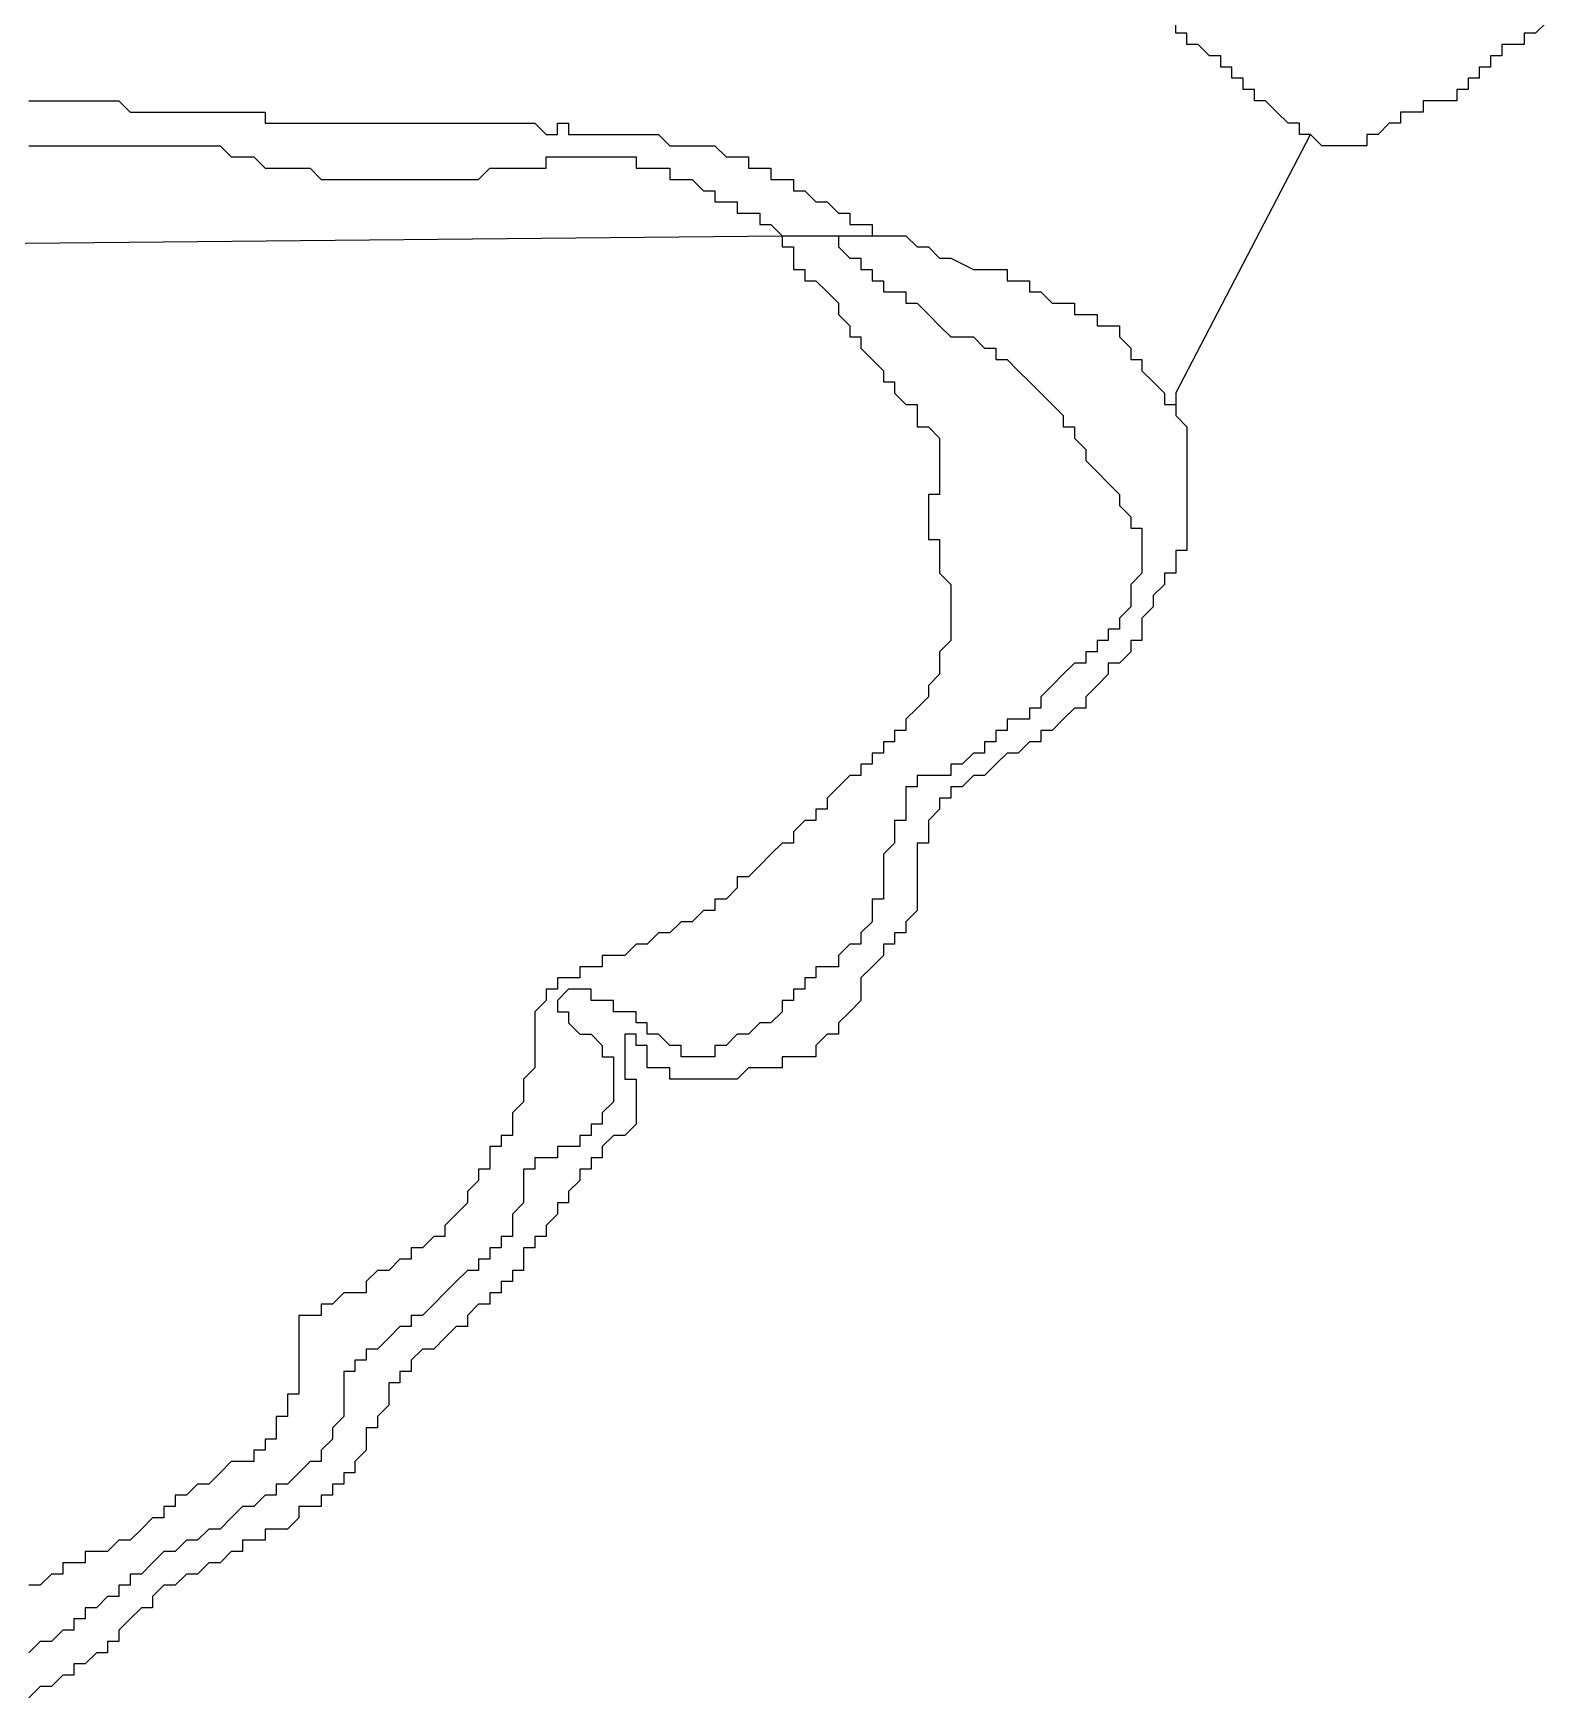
# Model space of a CAD drawing. Extents: x -79.2 to -65.2, y 32.5 to 44.8.
# Drawn here: x -66.706 to -65.36, y 40.78 to 42.26 of the extents above; entities that cross this region are included whole.
import ezdxf

# ---------------------------------------------------------------- set-up
doc = ezdxf.new("R2010")
doc.units = 0

msp = doc.modelspace()

# ---------------------------------------------------------------- linework, layer by layer
at = {"layer": '0FINSTR_G'}
for points in [[(-65.57, 42.17), (-65.57, 42.17), (-65.58, 42.17), (-65.58, 42.17), (-65.58, 42.17), (-65.58, 42.17), (-65.58, 42.18), (-65.59, 42.18), (-65.59, 42.18), (-65.59, 42.18), (-65.59, 42.18), (-65.59, 42.18), (-65.6, 42.19), (-65.6, 42.19), (-65.6, 42.19), (-65.61, 42.2), (-65.61, 42.2), (-65.61, 42.2), (-65.62, 42.2), (-65.62, 42.21), (-65.62, 42.21), (-65.62, 42.21), (-65.63, 42.21), (-65.63, 42.22), (-65.64, 42.22), (-65.64, 42.22), (-65.64, 42.23), (-65.64, 42.23), (-65.65, 42.23), (-65.65, 42.24), (-65.66, 42.24), (-65.66, 42.24), (-65.66, 42.24), (-65.67, 42.25), (-65.67, 42.25), (-65.67, 42.25), (-65.68, 42.25), (-65.68, 42.25), (-65.68, 42.26), (-65.69, 42.26), (-65.69, 42.26), (-65.69, 42.27)], [(-65.36, 42.27), (-65.37, 42.26), (-65.37, 42.26), (-65.37, 42.26), (-65.38, 42.26), (-65.38, 42.25), (-65.39, 42.25), (-65.39, 42.25), (-65.4, 42.25), (-65.4, 42.24), (-65.41, 42.24), (-65.41, 42.23), (-65.42, 42.23), (-65.42, 42.22), (-65.42, 42.22), (-65.43, 42.22), (-65.43, 42.21), (-65.44, 42.21), (-65.44, 42.2), (-65.45, 42.2), (-65.46, 42.2), (-65.46, 42.2), (-65.47, 42.2), (-65.47, 42.2), (-65.47, 42.19), (-65.48, 42.19), (-65.49, 42.19), (-65.49, 42.18), (-65.5, 42.18), (-65.5, 42.18), (-65.51, 42.17), (-65.51, 42.17), (-65.51, 42.17), (-65.52, 42.17), (-65.52, 42.16), (-65.53, 42.16), (-65.53, 42.16), (-65.53, 42.16), (-65.53, 42.16), (-65.54, 42.16), (-65.54, 42.16), (-65.54, 42.16), (-65.54, 42.16), (-65.55, 42.16), (-65.55, 42.16), (-65.55, 42.16), (-65.56, 42.16), (-65.56, 42.16), (-65.57, 42.17), (-65.57, 42.17)], [(-66.71, 42.2), (-66.7, 42.2), (-66.7, 42.2), (-66.69, 42.2), (-66.69, 42.2), (-66.68, 42.2), (-66.68, 42.2), (-66.67, 42.2), (-66.67, 42.2), (-66.66, 42.2), (-66.65, 42.2), (-66.64, 42.2), (-66.64, 42.2), (-66.63, 42.2), (-66.62, 42.19), (-66.62, 42.19), (-66.61, 42.19), (-66.6, 42.19), (-66.6, 42.19), (-66.59, 42.19), (-66.59, 42.19), (-66.59, 42.19), (-66.58, 42.19), (-66.58, 42.19), (-66.57, 42.19), (-66.56, 42.19), (-66.56, 42.19), (-66.55, 42.19), (-66.54, 42.19), (-66.54, 42.19), (-66.53, 42.19), (-66.52, 42.19), (-66.51, 42.19), (-66.5, 42.19), (-66.5, 42.19), (-66.5, 42.18), (-66.49, 42.18), (-66.49, 42.18), (-66.49, 42.18), (-66.48, 42.18), (-66.47, 42.18), (-66.46, 42.18), (-66.46, 42.18), (-66.45, 42.18), (-66.45, 42.18), (-66.44, 42.18), (-66.43, 42.18), (-66.42, 42.18), (-66.42, 42.18), (-66.41, 42.18), (-66.41, 42.18), (-66.41, 42.18), (-66.41, 42.18), (-66.4, 42.18), (-66.39, 42.18), (-66.38, 42.18), (-66.37, 42.18), (-66.37, 42.18), (-66.36, 42.18), (-66.36, 42.18), (-66.35, 42.18), (-66.34, 42.18), (-66.33, 42.18), (-66.32, 42.18), (-66.32, 42.18), (-66.31, 42.18), (-66.31, 42.18), (-66.3, 42.18), (-66.29, 42.18), (-66.28, 42.18), (-66.27, 42.18), (-66.26, 42.18), (-66.25, 42.17), (-66.25, 42.17), (-66.24, 42.17), (-66.24, 42.17), (-66.24, 42.18), (-66.23, 42.18), (-66.23, 42.17), (-66.22, 42.17), (-66.22, 42.17), (-66.21, 42.17), (-66.21, 42.17), (-66.2, 42.17), (-66.19, 42.17), (-66.18, 42.17), (-66.17, 42.17), (-66.17, 42.17), (-66.17, 42.17), (-66.16, 42.17), (-66.16, 42.17), (-66.15, 42.17), (-66.15, 42.17), (-66.14, 42.16), (-66.13, 42.16), (-66.13, 42.16), (-66.12, 42.16), (-66.12, 42.16), (-66.11, 42.16), (-66.11, 42.16), (-66.1, 42.16), (-66.1, 42.16), (-66.09, 42.15), (-66.09, 42.15), (-66.08, 42.15), (-66.07, 42.15), (-66.07, 42.14), (-66.06, 42.14), (-66.06, 42.14), (-66.05, 42.14), (-66.05, 42.13), (-66.04, 42.13), (-66.04, 42.13), (-66.03, 42.13), (-66.03, 42.12), (-66.02, 42.12), (-66.02, 42.12), (-66.02, 42.12), (-66.01, 42.11), (-66.01, 42.11), (-66, 42.11), (-66, 42.11), (-66, 42.11), (-66, 42.11), (-66, 42.11), (-65.99, 42.1), (-65.99, 42.1), (-65.98, 42.1), (-65.98, 42.1), (-65.98, 42.09), (-65.97, 42.09), (-65.97, 42.09), (-65.96, 42.09), (-65.96, 42.09), (-65.96, 42.08), (-65.95, 42.08), (-65.94, 42.08)], [(-65.69, 41.94), (-65.57, 42.17)], [(-65.57, 42.17), (-65.57, 42.17)], [(-66.71, 42.16), (-66.7, 42.16), (-66.69, 42.16), (-66.69, 42.16), (-66.68, 42.16), (-66.68, 42.16), (-66.67, 42.16), (-66.66, 42.16), (-66.66, 42.16), (-66.66, 42.16), (-66.65, 42.16), (-66.64, 42.16), (-66.64, 42.16), (-66.63, 42.16), (-66.63, 42.16), (-66.62, 42.16), (-66.62, 42.16), (-66.61, 42.16), (-66.61, 42.16), (-66.6, 42.16), (-66.6, 42.16), (-66.59, 42.16), (-66.59, 42.16), (-66.58, 42.16), (-66.57, 42.16), (-66.57, 42.16), (-66.56, 42.16), (-66.56, 42.16), (-66.55, 42.16), (-66.55, 42.16), (-66.54, 42.16), (-66.54, 42.16)], [(-66.54, 42.16), (-66.54, 42.16), (-66.54, 42.16), (-66.53, 42.15), (-66.52, 42.15), (-66.52, 42.15), (-66.51, 42.15), (-66.51, 42.15), (-66.5, 42.14), (-66.49, 42.14), (-66.49, 42.14), (-66.48, 42.14), (-66.48, 42.14), (-66.47, 42.14), (-66.47, 42.14), (-66.46, 42.14), (-66.46, 42.14), (-66.45, 42.13), (-66.45, 42.13), (-66.44, 42.13), (-66.42, 42.13), (-66.41, 42.13), (-66.41, 42.13), (-66.4, 42.13), (-66.4, 42.13), (-66.39, 42.13), (-66.39, 42.13), (-66.38, 42.13), (-66.37, 42.13), (-66.36, 42.13), (-66.36, 42.13), (-66.35, 42.13), (-66.34, 42.13), (-66.34, 42.13), (-66.33, 42.13), (-66.33, 42.13), (-66.32, 42.13), (-66.32, 42.13), (-66.32, 42.13), (-66.32, 42.13), (-66.31, 42.13), (-66.31, 42.13), (-66.31, 42.13), (-66.31, 42.13), (-66.3, 42.14), (-66.3, 42.14), (-66.29, 42.14), (-66.29, 42.14), (-66.29, 42.14), (-66.28, 42.14), (-66.28, 42.14), (-66.28, 42.14), (-66.27, 42.14), (-66.27, 42.14), (-66.27, 42.14), (-66.27, 42.14), (-66.26, 42.14), (-66.26, 42.14), (-66.26, 42.14), (-66.25, 42.14), (-66.25, 42.15), (-66.24, 42.15), (-66.24, 42.15), (-66.24, 42.15), (-66.23, 42.15), (-66.22, 42.15), (-66.22, 42.15), (-66.22, 42.15), (-66.21, 42.15), (-66.21, 42.15), (-66.2, 42.15), (-66.2, 42.15), (-66.19, 42.15), (-66.19, 42.15), (-66.19, 42.15), (-66.18, 42.15), (-66.18, 42.15), (-66.18, 42.15), (-66.18, 42.15), (-66.18, 42.15), (-66.18, 42.15), (-66.17, 42.15), (-66.17, 42.15), (-66.17, 42.14), (-66.16, 42.14), (-66.16, 42.14), (-66.15, 42.14), (-66.15, 42.14), (-66.15, 42.14), (-66.14, 42.14), (-66.14, 42.13), (-66.14, 42.13), (-66.13, 42.13), (-66.13, 42.13), (-66.12, 42.13), (-66.12, 42.13), (-66.11, 42.12), (-66.11, 42.12), (-66.11, 42.12), (-66.1, 42.12), (-66.1, 42.11), (-66.09, 42.11), (-66.09, 42.11), (-66.09, 42.11), (-66.08, 42.11), (-66.08, 42.1), (-66.07, 42.1), (-66.07, 42.1), (-66.07, 42.1), (-66.06, 42.1), (-66.06, 42.09), (-66.05, 42.09), (-66.05, 42.09), (-66.05, 42.09), (-66.04, 42.08), (-66.04, 42.08), (-66.04, 42.08)], [(-67.05, 42.07), (-67.05, 42.07), (-66.04, 42.08)], [(-66.04, 42.08), (-65.99, 42.08)], [(-66.04, 42.08), (-66.04, 42.07), (-66.04, 42.07), (-66.03, 42.07), (-66.03, 42.07), (-66.03, 42.06), (-66.03, 42.06), (-66.03, 42.06), (-66.03, 42.06), (-66.03, 42.06), (-66.03, 42.06), (-66.03, 42.06), (-66.03, 42.05), (-66.02, 42.05), (-66.02, 42.05), (-66.02, 42.04), (-66.02, 42.04), (-66.01, 42.04), (-66.01, 42.04), (-66, 42.03), (-66, 42.03), (-66, 42.03), (-66, 42.03), (-65.99, 42.02), (-65.99, 42.02), (-65.99, 42.02), (-65.99, 42.02), (-65.99, 42.01), (-65.98, 42), (-65.98, 42), (-65.98, 42), (-65.98, 41.99), (-65.97, 41.99), (-65.97, 41.99), (-65.97, 41.98), (-65.97, 41.98), (-65.97, 41.98), (-65.96, 41.97), (-65.96, 41.97), (-65.96, 41.97), (-65.95, 41.96), (-65.95, 41.96), (-65.95, 41.95), (-65.95, 41.95), (-65.95, 41.95), (-65.95, 41.95), (-65.94, 41.95), (-65.94, 41.94), (-65.94, 41.94), (-65.94, 41.94), (-65.94, 41.94), (-65.93, 41.93), (-65.93, 41.93), (-65.92, 41.93), (-65.92, 41.92), (-65.92, 41.92), (-65.92, 41.91), (-65.91, 41.91), (-65.91, 41.91), (-65.9, 41.9), (-65.9, 41.9), (-65.9, 41.9), (-65.9, 41.89), (-65.9, 41.89), (-65.9, 41.88), (-65.9, 41.88), (-65.9, 41.87), (-65.9, 41.87), (-65.9, 41.87), (-65.9, 41.86), (-65.9, 41.86), (-65.9, 41.85), (-65.91, 41.85), (-65.91, 41.84), (-65.91, 41.84), (-65.91, 41.83), (-65.91, 41.83), (-65.91, 41.82), (-65.91, 41.82), (-65.91, 41.81), (-65.91, 41.81), (-65.9, 41.81), (-65.9, 41.8), (-65.9, 41.79), (-65.9, 41.79), (-65.9, 41.78), (-65.9, 41.78), (-65.9, 41.78), (-65.89, 41.77), (-65.89, 41.77), (-65.89, 41.77), (-65.89, 41.76), (-65.89, 41.76), (-65.89, 41.76), (-65.89, 41.76), (-65.89, 41.76), (-65.89, 41.75), (-65.89, 41.75), (-65.89, 41.74), (-65.89, 41.74), (-65.89, 41.73), (-65.89, 41.73), (-65.89, 41.72), (-65.89, 41.72), (-65.89, 41.72), (-65.9, 41.71), (-65.9, 41.7), (-65.9, 41.7), (-65.9, 41.7), (-65.9, 41.69), (-65.9, 41.69), (-65.91, 41.68), (-65.91, 41.67), (-65.91, 41.67), (-65.92, 41.66), (-65.92, 41.66), (-65.92, 41.66), (-65.93, 41.65), (-65.93, 41.65), (-65.93, 41.64), (-65.94, 41.64), (-65.94, 41.63), (-65.95, 41.63), (-65.95, 41.62), (-65.96, 41.62), (-65.96, 41.61), (-65.97, 41.61), (-65.97, 41.6), (-65.98, 41.6), (-65.98, 41.6), (-65.99, 41.59), (-65.99, 41.59), (-65.99, 41.59), (-66, 41.58), (-66, 41.58), (-66, 41.57), (-66.01, 41.57), (-66.01, 41.56), (-66.01, 41.56), (-66.01, 41.56), (-66.02, 41.56)], [(-65.99, 42.08), (-65.94, 42.08)], [(-65.99, 42.08), (-65.99, 42.08), (-65.99, 42.08), (-65.99, 42.07), (-65.99, 42.07), (-65.99, 42.07), (-65.99, 42.07), (-65.99, 42.07), (-65.98, 42.06), (-65.98, 42.06), (-65.97, 42.06), (-65.97, 42.06), (-65.97, 42.05), (-65.97, 42.05), (-65.97, 42.05), (-65.96, 42.05), (-65.96, 42.05), (-65.96, 42.04), (-65.95, 42.04), (-65.95, 42.04), (-65.95, 42.03), (-65.94, 42.03), (-65.93, 42.03), (-65.93, 42.02), (-65.92, 42.02), (-65.92, 42.02), (-65.91, 42.01), (-65.91, 42.01), (-65.9, 42), (-65.9, 42), (-65.89, 41.99), (-65.89, 41.99), (-65.88, 41.99), (-65.88, 41.99), (-65.87, 41.99), (-65.87, 41.99), (-65.86, 41.98), (-65.86, 41.98), (-65.85, 41.98), (-65.85, 41.98), (-65.85, 41.97), (-65.84, 41.97)], [(-65.94, 42.08), (-65.94, 42.08)], [(-65.94, 42.08), (-65.94, 42.08), (-65.93, 42.08), (-65.92, 42.07), (-65.92, 42.07), (-65.92, 42.07), (-65.91, 42.07), (-65.91, 42.07), (-65.91, 42.07), (-65.9, 42.06), (-65.9, 42.06), (-65.89, 42.06), (-65.89, 42.06), (-65.89, 42.06), (-65.87, 42.05), (-65.86, 42.05), (-65.86, 42.05), (-65.86, 42.05), (-65.85, 42.05), (-65.85, 42.05), (-65.84, 42.05), (-65.84, 42.04), (-65.83, 42.04), (-65.82, 42.04), (-65.82, 42.03), (-65.82, 42.03), (-65.81, 42.03), (-65.81, 42.03), (-65.81, 42.03), (-65.8, 42.02), (-65.79, 42.02), (-65.79, 42.02), (-65.78, 42.02), (-65.78, 42.01), (-65.77, 42.01), (-65.77, 42.01), (-65.76, 42.01), (-65.76, 42), (-65.75, 42), (-65.75, 42), (-65.75, 42), (-65.74, 42), (-65.74, 41.99), (-65.74, 41.99), (-65.74, 41.99), (-65.74, 41.99), (-65.73, 41.98), (-65.73, 41.98), (-65.73, 41.98), (-65.73, 41.97), (-65.72, 41.97), (-65.72, 41.96), (-65.72, 41.96), (-65.71, 41.95), (-65.71, 41.95), (-65.71, 41.95), (-65.7, 41.94), (-65.7, 41.94), (-65.7, 41.94), (-65.7, 41.94), (-65.7, 41.93), (-65.69, 41.93), (-65.69, 41.93), (-65.69, 41.93)], [(-65.84, 41.97), (-65.84, 41.97), (-65.83, 41.96), (-65.83, 41.96), (-65.82, 41.95), (-65.82, 41.95), (-65.82, 41.95), (-65.81, 41.94), (-65.81, 41.94), (-65.81, 41.94), (-65.8, 41.93), (-65.8, 41.93), (-65.8, 41.93), (-65.79, 41.92), (-65.79, 41.92), (-65.79, 41.91), (-65.78, 41.91), (-65.78, 41.9), (-65.77, 41.89), (-65.77, 41.89), (-65.77, 41.88), (-65.77, 41.88), (-65.76, 41.87), (-65.76, 41.87), (-65.76, 41.87), (-65.75, 41.86), (-65.75, 41.86), (-65.75, 41.86), (-65.74, 41.85), (-65.74, 41.84), (-65.74, 41.84), (-65.74, 41.84), (-65.73, 41.83), (-65.73, 41.83), (-65.73, 41.83), (-65.73, 41.82), (-65.72, 41.82), (-65.72, 41.82), (-65.72, 41.82), (-65.72, 41.81), (-65.72, 41.81), (-65.72, 41.81), (-65.72, 41.8), (-65.72, 41.8), (-65.72, 41.8), (-65.72, 41.79), (-65.72, 41.79), (-65.72, 41.79), (-65.72, 41.78), (-65.72, 41.78), (-65.72, 41.78), (-65.73, 41.77), (-65.73, 41.77), (-65.73, 41.76), (-65.73, 41.76), (-65.73, 41.75), (-65.73, 41.75), (-65.74, 41.74), (-65.74, 41.74), (-65.74, 41.74), (-65.74, 41.73), (-65.75, 41.73), (-65.75, 41.72), (-65.76, 41.72), (-65.76, 41.71), (-65.77, 41.71), (-65.77, 41.71), (-65.77, 41.7), (-65.77, 41.7), (-65.78, 41.7), (-65.78, 41.7), (-65.78, 41.7), (-65.79, 41.69), (-65.79, 41.69), (-65.8, 41.68), (-65.8, 41.68), (-65.81, 41.67), (-65.81, 41.67), (-65.81, 41.66), (-65.82, 41.66), (-65.82, 41.66), (-65.82, 41.65), (-65.83, 41.65), (-65.83, 41.65), (-65.83, 41.65), (-65.84, 41.65), (-65.84, 41.64), (-65.85, 41.64), (-65.85, 41.63), (-65.86, 41.63), (-65.86, 41.63), (-65.86, 41.62), (-65.87, 41.62), (-65.87, 41.62), (-65.88, 41.61), (-65.89, 41.61), (-65.89, 41.61), (-65.89, 41.6), (-65.9, 41.6), (-65.9, 41.6), (-65.9, 41.6), (-65.91, 41.6), (-65.91, 41.6), (-65.91, 41.6), (-65.92, 41.6), (-65.92, 41.6), (-65.92, 41.59), (-65.92, 41.59), (-65.93, 41.59), (-65.93, 41.58), (-65.93, 41.58), (-65.93, 41.57), (-65.93, 41.57), (-65.93, 41.56), (-65.94, 41.56), (-65.94, 41.55), (-65.94, 41.55), (-65.94, 41.54), (-65.94, 41.54), (-65.94, 41.54), (-65.95, 41.53), (-65.95, 41.52), (-65.95, 41.52), (-65.95, 41.51), (-65.95, 41.51), (-65.95, 41.5), (-65.95, 41.5), (-65.95, 41.49), (-65.95, 41.49), (-65.96, 41.49), (-65.96, 41.48), (-65.96, 41.48), (-65.96, 41.47), (-65.97, 41.46), (-65.97, 41.46), (-65.97, 41.45), (-65.98, 41.45), (-65.98, 41.45), (-65.99, 41.44), (-65.99, 41.44), (-65.99, 41.43), (-66, 41.43), (-66, 41.43), (-66.01, 41.43), (-66.01, 41.42), (-66.02, 41.42), (-66.02, 41.42), (-66.02, 41.41), (-66.02, 41.41), (-66.03, 41.41), (-66.03, 41.4), (-66.04, 41.4), (-66.04, 41.39), (-66.04, 41.39), (-66.05, 41.38), (-66.05, 41.38), (-66.05, 41.38), (-66.06, 41.38), (-66.06, 41.38), (-66.07, 41.37), (-66.07, 41.37), (-66.07, 41.37), (-66.08, 41.37), (-66.08, 41.37), (-66.08, 41.37), (-66.09, 41.36), (-66.09, 41.36), (-66.1, 41.36), (-66.1, 41.35), (-66.1, 41.35), (-66.11, 41.35), (-66.11, 41.35), (-66.11, 41.35), (-66.12, 41.35), (-66.12, 41.35), (-66.12, 41.35), (-66.13, 41.35), (-66.13, 41.35), (-66.13, 41.36), (-66.14, 41.36), (-66.14, 41.36), (-66.14, 41.36), (-66.14, 41.36), (-66.15, 41.37), (-66.15, 41.37), (-66.15, 41.37), (-66.15, 41.37), (-66.16, 41.37), (-66.16, 41.38), (-66.16, 41.38), (-66.16, 41.38), (-66.16, 41.38), (-66.16, 41.38), (-66.17, 41.38), (-66.17, 41.39), (-66.17, 41.39), (-66.18, 41.39), (-66.18, 41.39), (-66.18, 41.39), (-66.19, 41.39), (-66.19, 41.4), (-66.2, 41.4), (-66.2, 41.4), (-66.2, 41.4), (-66.2, 41.4), (-66.21, 41.4), (-66.21, 41.4), (-66.21, 41.41), (-66.22, 41.41), (-66.22, 41.41), (-66.22, 41.41), (-66.23, 41.41), (-66.23, 41.41), (-66.24, 41.4), (-66.24, 41.4), (-66.24, 41.4), (-66.24, 41.4), (-66.24, 41.39), (-66.23, 41.39), (-66.23, 41.38), (-66.23, 41.38), (-66.22, 41.37), (-66.22, 41.37), (-66.22, 41.37), (-66.21, 41.37), (-66.21, 41.37), (-66.2, 41.36), (-66.2, 41.36), (-66.2, 41.35), (-66.19, 41.35), (-66.19, 41.35), (-66.19, 41.34), (-66.19, 41.33), (-66.19, 41.33), (-66.19, 41.32), (-66.19, 41.32), (-66.19, 41.31), (-66.19, 41.31), (-66.19, 41.31), (-66.2, 41.3), (-66.2, 41.3), (-66.2, 41.29), (-66.2, 41.29), (-66.21, 41.29), (-66.21, 41.28), (-66.21, 41.28), (-66.22, 41.28), (-66.22, 41.27), (-66.23, 41.27), (-66.23, 41.27), (-66.24, 41.27), (-66.24, 41.26), (-66.25, 41.26), (-66.25, 41.26), (-66.26, 41.26), (-66.26, 41.25), (-66.27, 41.25), (-66.27, 41.24), (-66.27, 41.24), (-66.27, 41.24), (-66.27, 41.23), (-66.27, 41.23), (-66.27, 41.23), (-66.27, 41.22), (-66.27, 41.22), (-66.28, 41.21), (-66.28, 41.21), (-66.28, 41.2), (-66.28, 41.2), (-66.28, 41.19), (-66.29, 41.19), (-66.29, 41.18), (-66.3, 41.18), (-66.3, 41.17), (-66.31, 41.17), (-66.31, 41.16), (-66.32, 41.16), (-66.32, 41.16), (-66.33, 41.15), (-66.33, 41.15), (-66.34, 41.14), (-66.34, 41.14), (-66.35, 41.13), (-66.35, 41.13), (-66.36, 41.12), (-66.36, 41.12), (-66.37, 41.12), (-66.37, 41.11), (-66.38, 41.11), (-66.38, 41.11), (-66.38, 41.11), (-66.39, 41.1), (-66.39, 41.1), (-66.4, 41.09), (-66.4, 41.09), (-66.41, 41.09), (-66.41, 41.08), (-66.42, 41.08), (-66.42, 41.07), (-66.43, 41.07), (-66.43, 41.07), (-66.43, 41.06), (-66.43, 41.06), (-66.43, 41.06), (-66.43, 41.05), (-66.43, 41.05), (-66.43, 41.05), (-66.43, 41.04), (-66.43, 41.04), (-66.43, 41.04), (-66.43, 41.03), (-66.44, 41.02), (-66.44, 41.02), (-66.44, 41.01), (-66.44, 41.01), (-66.45, 41), (-66.45, 40.99), (-66.46, 40.99), (-66.46, 40.99), (-66.47, 40.98), (-66.47, 40.98), (-66.48, 40.97), (-66.48, 40.97), (-66.49, 40.97), (-66.49, 40.96), (-66.5, 40.96), (-66.5, 40.96), (-66.51, 40.95), (-66.52, 40.95), (-66.53, 40.94), (-66.53, 40.94), (-66.53, 40.94), (-66.54, 40.93), (-66.55, 40.93), (-66.55, 40.93), (-66.56, 40.92), (-66.57, 40.92), (-66.58, 40.91), (-66.58, 40.91), (-66.59, 40.91), (-66.6, 40.9), (-66.6, 40.9), (-66.6, 40.9), (-66.61, 40.89), (-66.62, 40.89), (-66.62, 40.88), (-66.63, 40.88), (-66.63, 40.87), (-66.64, 40.87), (-66.64, 40.87), (-66.65, 40.86), (-66.65, 40.86), (-66.66, 40.86), (-66.66, 40.86), (-66.66, 40.85), (-66.67, 40.85), (-66.67, 40.84), (-66.68, 40.84), (-66.68, 40.84), (-66.69, 40.83), (-66.7, 40.83), (-66.7, 40.83), (-66.71, 40.82)], [(-65.84, 41.97), (-65.84, 41.97)], [(-65.69, 41.93), (-65.69, 41.93), (-65.69, 41.93), (-65.69, 41.92), (-65.69, 41.92), (-65.69, 41.92), (-65.68, 41.91), (-65.68, 41.91), (-65.68, 41.91), (-65.68, 41.9), (-65.68, 41.89), (-65.68, 41.89), (-65.68, 41.88), (-65.68, 41.88), (-65.68, 41.87), (-65.68, 41.87), (-65.68, 41.86), (-65.68, 41.86), (-65.68, 41.85), (-65.68, 41.85), (-65.68, 41.84), (-65.68, 41.84), (-65.68, 41.83), (-65.68, 41.83), (-65.68, 41.83), (-65.68, 41.82), (-65.68, 41.82), (-65.68, 41.81), (-65.68, 41.81), (-65.68, 41.8), (-65.69, 41.8), (-65.69, 41.8), (-65.69, 41.79), (-65.69, 41.79), (-65.69, 41.78), (-65.7, 41.78), (-65.7, 41.77), (-65.7, 41.77), (-65.7, 41.77), (-65.71, 41.76), (-65.71, 41.76), (-65.71, 41.75), (-65.71, 41.75), (-65.72, 41.74), (-65.72, 41.74), (-65.72, 41.73), (-65.72, 41.73), (-65.72, 41.72), (-65.72, 41.72), (-65.73, 41.72), (-65.73, 41.71), (-65.73, 41.71), (-65.74, 41.7), (-65.74, 41.7), (-65.75, 41.7), (-65.75, 41.69), (-65.75, 41.69), (-65.76, 41.68), (-65.76, 41.68), (-65.77, 41.67), (-65.77, 41.66), (-65.78, 41.66), (-65.78, 41.66), (-65.79, 41.65), (-65.8, 41.64), (-65.8, 41.64), (-65.8, 41.64), (-65.81, 41.64), (-65.81, 41.63), (-65.82, 41.63), (-65.82, 41.63), (-65.83, 41.62), (-65.83, 41.62), (-65.83, 41.62), (-65.84, 41.62), (-65.85, 41.61), (-65.85, 41.61), (-65.85, 41.61), (-65.86, 41.6), (-65.86, 41.6), (-65.87, 41.6), (-65.87, 41.6), (-65.88, 41.59), (-65.89, 41.59), (-65.89, 41.58), (-65.89, 41.58), (-65.9, 41.58), (-65.9, 41.57), (-65.9, 41.57), (-65.91, 41.56), (-65.91, 41.56), (-65.91, 41.55), (-65.91, 41.55), (-65.91, 41.54), (-65.92, 41.54), (-65.92, 41.54), (-65.92, 41.54), (-65.92, 41.53), (-65.92, 41.53), (-65.92, 41.52), (-65.92, 41.52), (-65.92, 41.51), (-65.92, 41.5), (-65.92, 41.5), (-65.92, 41.49), (-65.92, 41.49), (-65.92, 41.49), (-65.92, 41.48), (-65.92, 41.48), (-65.93, 41.47), (-65.93, 41.47), (-65.93, 41.46), (-65.94, 41.46), (-65.94, 41.45), (-65.95, 41.45), (-65.95, 41.44), (-65.95, 41.44), (-65.96, 41.43), (-65.96, 41.43), (-65.97, 41.42), (-65.97, 41.42), (-65.97, 41.42), (-65.97, 41.41), (-65.97, 41.41), (-65.97, 41.41), (-65.97, 41.4), (-65.97, 41.4), (-65.98, 41.39), (-65.98, 41.39), (-65.98, 41.39), (-65.99, 41.38), (-65.99, 41.38), (-65.99, 41.38), (-65.99, 41.37), (-66, 41.37), (-66, 41.37), (-66.01, 41.36), (-66.01, 41.36), (-66.01, 41.36), (-66.01, 41.36), (-66.01, 41.35), (-66.02, 41.35), (-66.02, 41.35), (-66.02, 41.35), (-66.03, 41.35)], [(-65.69, 41.94), (-65.69, 41.93)], [(-66.02, 41.56), (-66.03, 41.55), (-66.03, 41.54), (-66.04, 41.54), (-66.04, 41.54), (-66.05, 41.53), (-66.05, 41.53), (-66.05, 41.53), (-66.06, 41.52), (-66.06, 41.52), (-66.07, 41.51), (-66.07, 41.51), (-66.07, 41.51), (-66.08, 41.51), (-66.08, 41.5), (-66.08, 41.5), (-66.08, 41.5), (-66.09, 41.49), (-66.09, 41.49), (-66.1, 41.49), (-66.1, 41.48), (-66.1, 41.48), (-66.11, 41.48), (-66.11, 41.48), (-66.12, 41.47), (-66.12, 41.47), (-66.13, 41.47), (-66.13, 41.47), (-66.14, 41.46), (-66.15, 41.46), (-66.15, 41.46), (-66.16, 41.45), (-66.16, 41.45), (-66.16, 41.45), (-66.17, 41.45), (-66.17, 41.45), (-66.18, 41.44), (-66.18, 41.44), (-66.19, 41.44), (-66.19, 41.44), (-66.2, 41.44), (-66.2, 41.43), (-66.21, 41.43), (-66.21, 41.43), (-66.21, 41.43), (-66.22, 41.43), (-66.22, 41.43), (-66.22, 41.42), (-66.23, 41.42), (-66.23, 41.42), (-66.23, 41.42), (-66.24, 41.42), (-66.24, 41.42), (-66.24, 41.41), (-66.24, 41.41), (-66.25, 41.41), (-66.25, 41.41), (-66.25, 41.41), (-66.25, 41.4), (-66.25, 41.4), (-66.25, 41.4), (-66.26, 41.39), (-66.26, 41.39), (-66.26, 41.38), (-66.26, 41.38), (-66.26, 41.37), (-66.26, 41.37), (-66.26, 41.37), (-66.26, 41.36), (-66.26, 41.36), (-66.26, 41.36), (-66.26, 41.35), (-66.26, 41.35), (-66.26, 41.35), (-66.26, 41.34), (-66.26, 41.34), (-66.26, 41.34), (-66.27, 41.33), (-66.27, 41.33), (-66.27, 41.33), (-66.27, 41.33), (-66.27, 41.33), (-66.27, 41.32), (-66.27, 41.32), (-66.27, 41.32), (-66.27, 41.32), (-66.27, 41.31), (-66.27, 41.31), (-66.28, 41.3), (-66.28, 41.3), (-66.28, 41.29), (-66.28, 41.29), (-66.28, 41.28), (-66.29, 41.28), (-66.29, 41.28), (-66.29, 41.27), (-66.29, 41.27), (-66.3, 41.27), (-66.3, 41.26), (-66.3, 41.26), (-66.3, 41.25), (-66.31, 41.25), (-66.31, 41.24), (-66.31, 41.24), (-66.31, 41.24), (-66.31, 41.24), (-66.32, 41.23), (-66.32, 41.23), (-66.32, 41.22), (-66.32, 41.22), (-66.33, 41.21), (-66.33, 41.21), (-66.33, 41.21), (-66.34, 41.2), (-66.34, 41.2), (-66.34, 41.19), (-66.35, 41.19), (-66.35, 41.19), (-66.36, 41.18), (-66.36, 41.18), (-66.37, 41.18), (-66.37, 41.17), (-66.38, 41.17), (-66.38, 41.17), (-66.38, 41.17), (-66.39, 41.16), (-66.39, 41.16), (-66.4, 41.16), (-66.4, 41.16), (-66.41, 41.15), (-66.41, 41.14), (-66.42, 41.14), (-66.43, 41.14), (-66.44, 41.13), (-66.44, 41.13), (-66.45, 41.13), (-66.45, 41.13), (-66.45, 41.12), (-66.46, 41.12), (-66.46, 41.12), (-66.46, 41.12), (-66.46, 41.12), (-66.47, 41.12), (-66.47, 41.12), (-66.47, 41.11), (-66.47, 41.11), (-66.47, 41.11), (-66.47, 41.11), (-66.47, 41.1), (-66.47, 41.1), (-66.47, 41.09), (-66.47, 41.09), (-66.47, 41.09), (-66.47, 41.08), (-66.47, 41.08), (-66.47, 41.07), (-66.47, 41.07), (-66.47, 41.06), (-66.47, 41.06), (-66.47, 41.05), (-66.48, 41.05), (-66.48, 41.05), (-66.48, 41.04), (-66.48, 41.04), (-66.48, 41.04), (-66.48, 41.03), (-66.49, 41.03), (-66.49, 41.02), (-66.49, 41.02), (-66.49, 41.02), (-66.49, 41.01), (-66.5, 41.01), (-66.5, 41), (-66.5, 41), (-66.51, 41), (-66.51, 40.99), (-66.52, 40.99), (-66.53, 40.99), (-66.54, 40.98), (-66.54, 40.98), (-66.54, 40.98), (-66.55, 40.97), (-66.55, 40.97), (-66.55, 40.97), (-66.56, 40.97), (-66.57, 40.96), (-66.57, 40.96), (-66.58, 40.96), (-66.58, 40.95), (-66.59, 40.95), (-66.59, 40.94), (-66.6, 40.94), (-66.6, 40.94), (-66.61, 40.93), (-66.61, 40.93), (-66.62, 40.92), (-66.63, 40.92), (-66.63, 40.92), (-66.64, 40.91), (-66.66, 40.91), (-66.66, 40.9), (-66.67, 40.9), (-66.67, 40.9), (-66.68, 40.9), (-66.68, 40.89), (-66.69, 40.89), (-66.69, 40.89), (-66.69, 40.89), (-66.7, 40.88), (-66.7, 40.88), (-66.71, 40.88)], [(-66.02, 41.56), (-66.02, 41.56)], [(-66.03, 41.35), (-66.03, 41.35), (-66.04, 41.35), (-66.04, 41.34), (-66.05, 41.34), (-66.06, 41.34), (-66.07, 41.34), (-66.07, 41.34), (-66.08, 41.33), (-66.09, 41.33), (-66.09, 41.33), (-66.1, 41.33), (-66.1, 41.33), (-66.1, 41.33), (-66.11, 41.33), (-66.11, 41.33), (-66.12, 41.33), (-66.12, 41.33), (-66.13, 41.33), (-66.13, 41.33), (-66.14, 41.33), (-66.14, 41.33), (-66.14, 41.33), (-66.14, 41.34), (-66.15, 41.34), (-66.15, 41.34), (-66.15, 41.34), (-66.15, 41.34), (-66.16, 41.34), (-66.16, 41.35), (-66.16, 41.35), (-66.16, 41.35), (-66.16, 41.36), (-66.17, 41.36), (-66.17, 41.36), (-66.17, 41.36), (-66.17, 41.36), (-66.17, 41.37), (-66.17, 41.37), (-66.17, 41.37), (-66.17, 41.37), (-66.17, 41.37), (-66.17, 41.37), (-66.18, 41.37), (-66.18, 41.37), (-66.18, 41.37), (-66.18, 41.37), (-66.18, 41.37), (-66.18, 41.37), (-66.18, 41.36), (-66.18, 41.36), (-66.18, 41.36), (-66.18, 41.35), (-66.18, 41.35), (-66.18, 41.35), (-66.18, 41.34), (-66.18, 41.34), (-66.18, 41.34), (-66.18, 41.34), (-66.18, 41.33), (-66.17, 41.33), (-66.17, 41.33), (-66.17, 41.33), (-66.17, 41.32), (-66.17, 41.32), (-66.17, 41.32), (-66.17, 41.31), (-66.17, 41.31), (-66.17, 41.31), (-66.17, 41.31), (-66.17, 41.3), (-66.17, 41.3), (-66.17, 41.3), (-66.17, 41.3), (-66.17, 41.3), (-66.17, 41.29), (-66.17, 41.29), (-66.17, 41.29), (-66.18, 41.28), (-66.18, 41.28), (-66.19, 41.28), (-66.2, 41.27), (-66.2, 41.26), (-66.21, 41.26), (-66.21, 41.25), (-66.21, 41.25), (-66.22, 41.25), (-66.22, 41.24), (-66.22, 41.24), (-66.23, 41.23), (-66.23, 41.23), (-66.23, 41.22), (-66.24, 41.22), (-66.24, 41.22), (-66.24, 41.21), (-66.24, 41.21), (-66.25, 41.2), (-66.25, 41.19), (-66.26, 41.19), (-66.26, 41.18), (-66.27, 41.18), (-66.27, 41.17), (-66.27, 41.17), (-66.27, 41.16), (-66.28, 41.16), (-66.28, 41.15), (-66.29, 41.15), (-66.29, 41.14), (-66.3, 41.14), (-66.3, 41.13), (-66.31, 41.13), (-66.32, 41.12), (-66.32, 41.11), (-66.33, 41.11), (-66.33, 41.11), (-66.34, 41.1), (-66.34, 41.1), (-66.35, 41.09), (-66.36, 41.09), (-66.36, 41.09), (-66.37, 41.08), (-66.37, 41.08), (-66.37, 41.07), (-66.38, 41.07), (-66.38, 41.07), (-66.38, 41.06), (-66.39, 41.06), (-66.39, 41.05), (-66.39, 41.05), (-66.39, 41.04), (-66.39, 41.04), (-66.4, 41.03), (-66.4, 41.03), (-66.4, 41.02), (-66.41, 41.02), (-66.41, 41.01), (-66.41, 41.01), (-66.41, 41.01), (-66.41, 41), (-66.41, 41), (-66.41, 41), (-66.41, 41), (-66.42, 40.99), (-66.42, 40.98), (-66.43, 40.98), (-66.43, 40.97), (-66.43, 40.97), (-66.44, 40.97), (-66.44, 40.96), (-66.45, 40.96), (-66.45, 40.95), (-66.46, 40.95), (-66.47, 40.95), (-66.47, 40.94), (-66.48, 40.93), (-66.49, 40.93), (-66.5, 40.93), (-66.5, 40.93), (-66.5, 40.92), (-66.51, 40.92), (-66.52, 40.92), (-66.52, 40.91), (-66.53, 40.91), (-66.54, 40.9), (-66.54, 40.9), (-66.55, 40.9), (-66.56, 40.89), (-66.57, 40.89), (-66.57, 40.89), (-66.58, 40.88), (-66.59, 40.88), (-66.59, 40.88), (-66.6, 40.87), (-66.6, 40.87), (-66.6, 40.86), (-66.61, 40.86), (-66.62, 40.85), (-66.63, 40.84), (-66.63, 40.83), (-66.64, 40.83), (-66.64, 40.82), (-66.65, 40.82), (-66.66, 40.81), (-66.66, 40.81), (-66.67, 40.81), (-66.67, 40.8), (-66.68, 40.8), (-66.69, 40.79), (-66.7, 40.79), (-66.71, 40.78)]]:
    msp.add_lwpolyline(points, dxfattribs=at)

doc.saveas('drawing.dxf')
